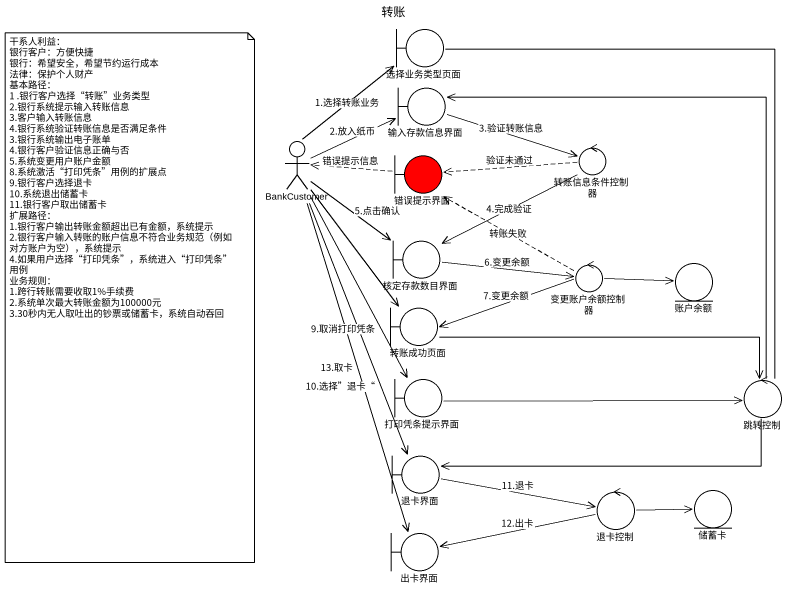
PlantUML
@startuml
title 转账
boundary 选择业务类型页面
boundary 输入存款信息界面
actor BankCustomer
boundary 错误提示界面 #FF0000
control 转账信息条件控制器
boundary 核定存款数目界面
control 变更账户余额控制器
entity 账户余额
boundary 转账成功页面
boundary 打印凭条提示界面
control 跳转控制
boundary 退卡界面
control 退卡控制
entity 储蓄卡
boundary 出卡界面
选择业务类型页面 -- 跳转控制
输入存款信息界面 -right-> 转账信息条件控制器 : 3.验证转账信息
BankCustomer -up-> 选择业务类型页面 : 1.选择转账业务
BankCustomer -right-> 输入存款信息界面 : 2.放入纸币
BankCustomer --> 核定存款数目界面 : 5.点击确认
BankCustomer --> 转账成功页面
BankCustomer --> 打印凭条提示界面 : 9.取消打印凭条
BankCustomer --> 退卡界面 : 10.选择”退卡“
BankCustomer --> 出卡界面 : 13.取卡
错误提示界面 .left.> BankCustomer : 错误提示信息
转账信息条件控制器 .left.> 错误提示界面 : 验证未通过
转账信息条件控制器 -left-> 核定存款数目界面 : 4.完成验证
核定存款数目界面 -right-> 变更账户余额控制器 : 6.变更余额
变更账户余额控制器 .up.> 错误提示界面 : 转账失败
变更账户余额控制器 -right-> 账户余额
变更账户余额控制器 -left-> 转账成功页面 : 7.变更余额
转账成功页面 -right-> 跳转控制
打印凭条提示界面 -right-> 跳转控制
跳转控制 -up-> 输入存款信息界面
跳转控制 -left-> 退卡界面
退卡界面 -right-> 退卡控制 : 11.退卡
退卡控制 -right-> 储蓄卡
退卡控制 -left-> 出卡界面 : 12.出卡
note as N1
  干系人利益：
  银行客户：方便快捷
  银行：希望安全，希望节约运行成本
  法律：保护个人财产
  基本路径：
  1 .银行客户选择“转账”业务类型
  2.银行系统提示输入转账信息
  3.客户输入转账信息
  4.银行系统验证转账信息是否满足条件
  3.银行系统输出电子账单
  4.银行客户验证信息正确与否
  5.系统变更用户账户金额
  8.系统激活“打印凭条”用例的扩展点
  9.银行客户选择退卡
  10.系统退出储蓄卡
  11.银行客户取出储蓄卡
  扩展路径：
  1.银行客户输出转账金额超出已有金额，系统提示
  2.银行客户输入转账的账户信息不符合业务规范（例如对方账户为空），系统提示
  4.如果用户选择“打印凭条”，系统进入“打印凭条”用例
  业务规则：
  1.跨行转账需要收取1%手续费
  2.系统单次最大转账金额为100000元
  3.30秒内无人取吐出的钞票或储蓄卡，系统自动吞回
end note
@enduml
